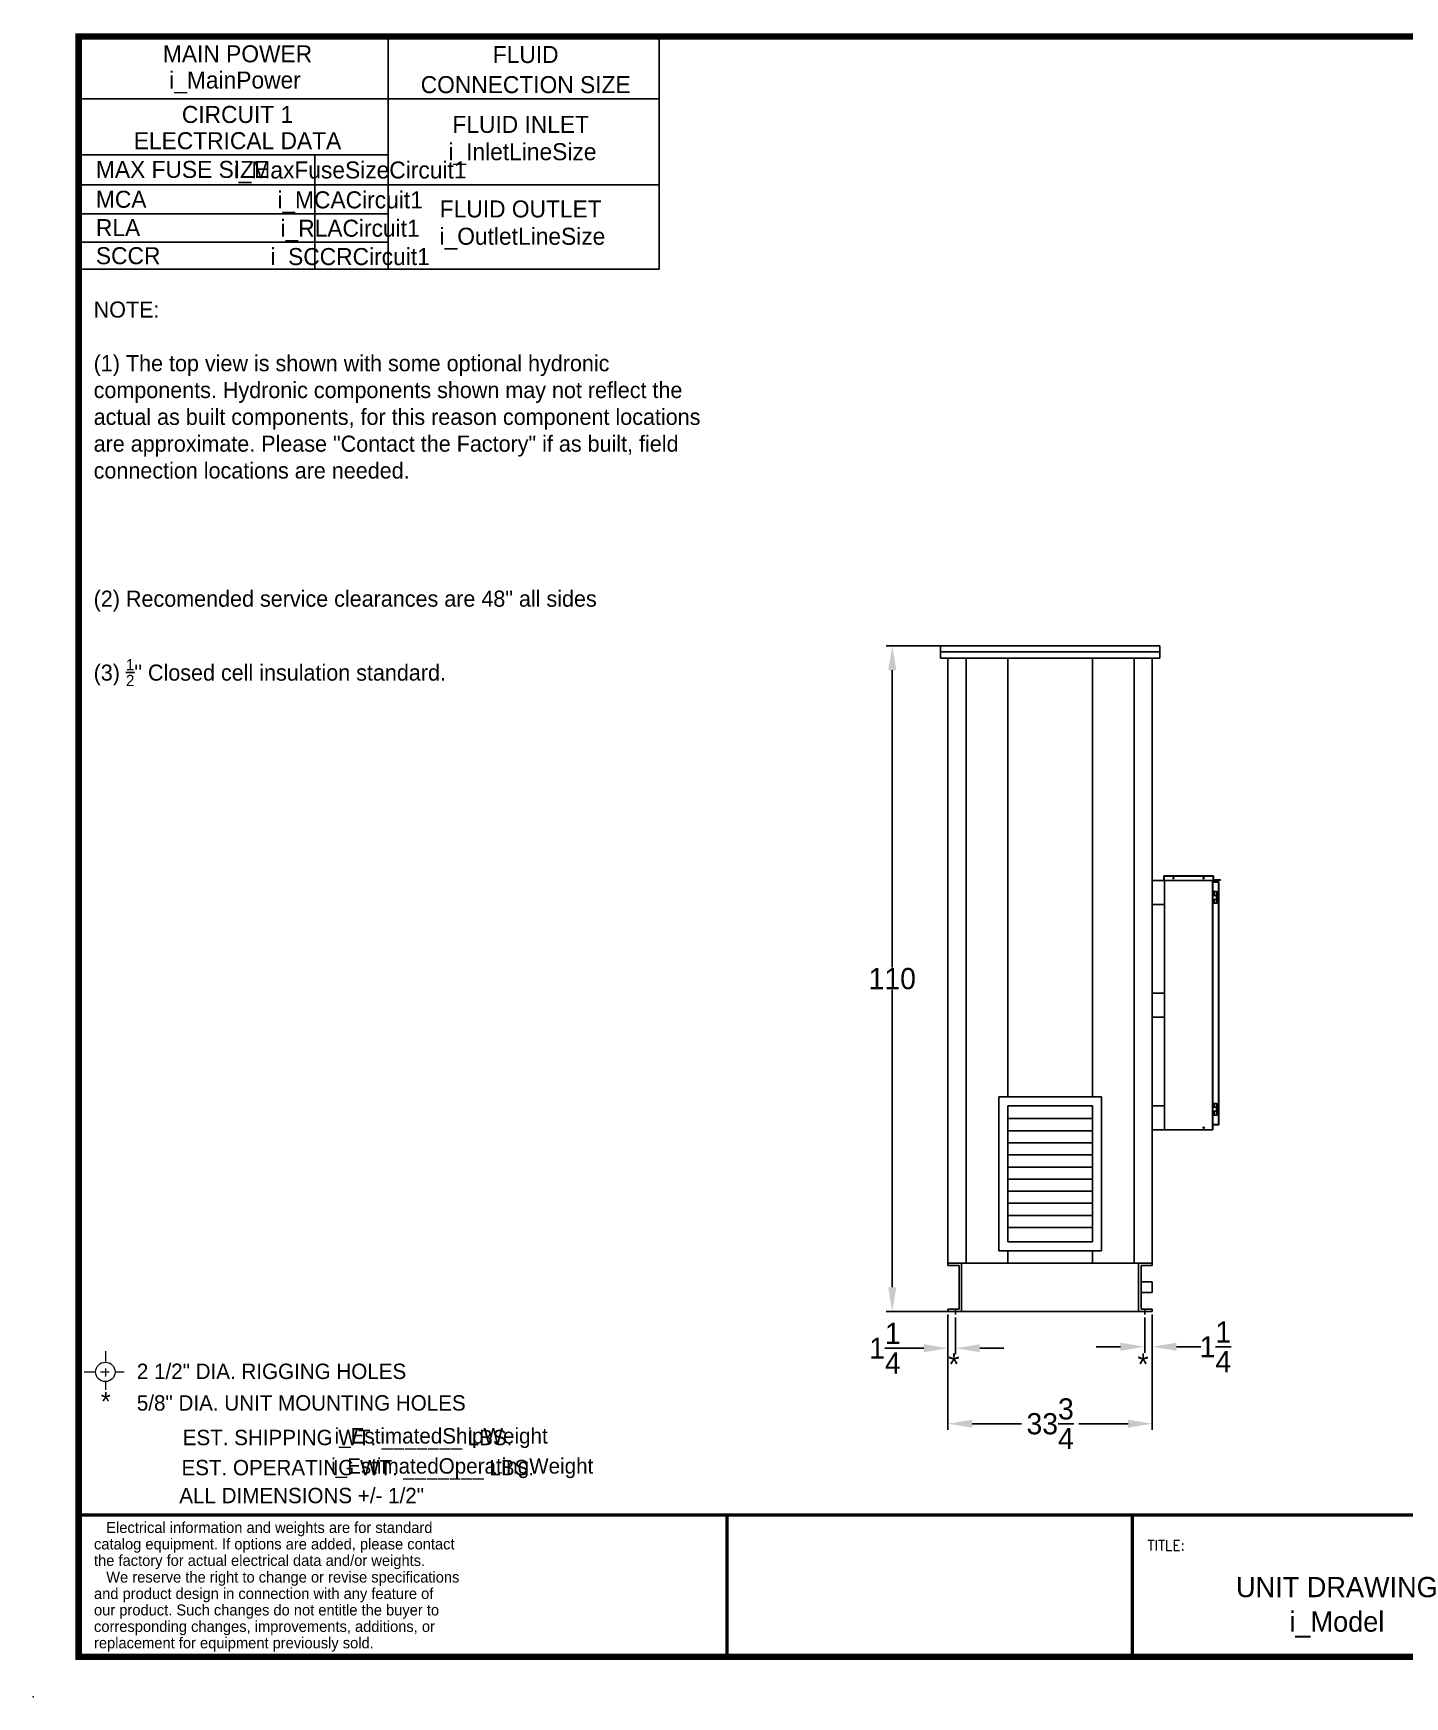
# Model space of a CAD drawing. Header units: inches. Extents: x 1687 to 2128, y 1222 to 1501.
# Drawn here: x 1687.2 to 1913.7, y 1222.2 to 1497.1 of the extents above; entities that cross this region are included whole.
import ezdxf
from ezdxf.enums import TextEntityAlignment as Align

# ---------------------------------------------------------------- set-up
doc = ezdxf.new("R2010")
doc.units = ezdxf.units.IN
doc.header["$MEASUREMENT"] = 0
doc.header["$PDSIZE"] = -1
doc.styles.add('SIMPLEX', font='SIMPLEX')
doc.dimstyles.new('General Dimension', dxfattribs={"dimtxt": 3.5, "dimasz": 4, "dimexe": 1, "dimexo": 0.5, "dimgap": 0.09, "dimtad": 0, "dimtih": 1, "dimtoh": 1, "dimdec": 3, "dimzin": 0, "dimdsep": 46, "dimlunit": 5, "dimtxsty": 'Standard', "dimcen": 0.09, "dimadec": 0, "dimazin": 0, "dimtfac": 1, "dimtdec": 3, "dimtofl": 0, "dimtmove": 0, "dimatfit": 3, "dimfxl": 1, "dimtolj": 1, "dimtzin": 0, "dimarcsym": 0})

# ---------------------------------------------------------------- blocks, each defined once
blk = doc.blocks.new('*D39')
at = {"color": 0, "linetype": 'Continuous', "lineweight": -2}
for p, q in [((1870.76, 1284.86), (1870.76, 1279.03)), ((1872.01, 1285.36), (1872.01, 1279.03)), ((1866.76, 1280.03), (1862.76, 1280.03)), ((1876.01, 1280.03), (1880.01, 1280.03))]:
    blk.add_line(p, q, dxfattribs=at)
at = {"color": 0, "linetype": 'Continuous'}
for points in [[(1866.76, 1280.7), (1866.76, 1279.36), (1870.76, 1280.03)], [(1876.01, 1280.7), (1876.01, 1279.36), (1872.01, 1280.03)]]:
    blk.add_solid(points, dxfattribs=at)
at = {"layer": 'Defpoints', "color": 0, "linetype": 'Continuous'}
for p in [(1870.76, 1285.36), (1872.01, 1285.86), (1872.01, 1280.03)]:
    blk.add_point(p, dxfattribs=at)
at = {"color": 0, "linetype": 'Continuous', "insert": (1882.44, 1280.03), "char_height": 3.5, "attachment_point": 5}
blk.add_mtext('\\A1;1{\\H1x;\\S1/4;}', dxfattribs=at)
blk = doc.blocks.new('*D40')
at = {"color": 0, "linetype": 'Continuous', "lineweight": -2}
for p, q in [((1838.26, 1285.36), (1838.26, 1278.79)), ((1839.51, 1284.86), (1839.51, 1278.79)), ((1834.26, 1279.79), (1830.26, 1279.79)), ((1843.51, 1279.79), (1847.51, 1279.79))]:
    blk.add_line(p, q, dxfattribs=at)
at = {"color": 0, "linetype": 'Continuous'}
for points in [[(1834.26, 1280.45), (1834.26, 1279.12), (1838.26, 1279.79)], [(1843.51, 1280.45), (1843.51, 1279.12), (1839.51, 1279.79)]]:
    blk.add_solid(points, dxfattribs=at)
at = {"layer": 'Defpoints', "color": 0, "linetype": 'Continuous'}
for p in [(1838.26, 1285.86), (1839.51, 1285.36), (1838.26, 1279.79)]:
    blk.add_point(p, dxfattribs=at)
at = {"color": 0, "linetype": 'Continuous', "insert": (1827.84, 1279.79), "char_height": 3.5, "attachment_point": 5}
blk.add_mtext('\\A1;1{\\H1x;\\S1/4;}', dxfattribs=at)
blk = doc.blocks.new('*D51')
at = {"color": 0, "lineweight": -2}
for p, q in [((1854.64, 1395.86), (1828.06, 1395.86)), ((1829.06, 1391.86), (1829.06, 1342.7)), ((1829.06, 1289.86), (1829.06, 1339.02)), ((1854.64, 1285.86), (1828.06, 1285.86))]:
    blk.add_line(p, q, dxfattribs=at)
at = {"color": 0}
for points in [[(1828.39, 1391.86), (1829.72, 1391.86), (1829.06, 1395.86)], [(1828.39, 1289.86), (1829.72, 1289.86), (1829.06, 1285.86)]]:
    blk.add_solid(points, dxfattribs=at)
at = {"layer": 'Defpoints', "color": 0}
for p in [(1855.14, 1395.86), (1829.06, 1285.86), (1855.14, 1285.86)]:
    blk.add_point(p, dxfattribs=at)
at = {"color": 0, "insert": (1829.06, 1340.86), "char_height": 3.5, "attachment_point": 5}
blk.add_mtext('\\A1;110', dxfattribs=at)
blk = doc.blocks.new('*D53')
at = {"color": 0, "lineweight": -2}
for p, q in [((1838.26, 1285.36), (1838.26, 1266.31)), ((1872.01, 1285.36), (1872.01, 1266.31)), ((1842.26, 1267.31), (1850.38, 1267.31)), ((1868.01, 1267.31), (1859.89, 1267.31))]:
    blk.add_line(p, q, dxfattribs=at)
at = {"color": 0}
for points in [[(1842.26, 1267.98), (1842.26, 1266.65), (1838.26, 1267.31)], [(1868.01, 1267.98), (1868.01, 1266.65), (1872.01, 1267.31)]]:
    blk.add_solid(points, dxfattribs=at)
at = {"layer": 'Defpoints', "color": 0}
for p in [(1838.26, 1285.86), (1872.01, 1285.86), (1872.01, 1267.31)]:
    blk.add_point(p, dxfattribs=at)
at = {"color": 0, "insert": (1855.14, 1267.31), "char_height": 3.5, "attachment_point": 5}
blk.add_mtext('\\A1;33{\\H1x;\\S3/4;}', dxfattribs=at)

msp = doc.modelspace()

# ---------------------------------------------------------------- linework, layer by layer
at = {"color": 7, "lineweight": 25}
for p, q in [((1745.7993, 1496.596), (1745.7993, 1458.1167)), ((1745.7993, 1486.294), (1745.7993, 1496.596)), ((1790.5626, 1458.1167), (1790.5626, 1496.6139)), ((1745.7993, 1486.294), (1694.6422, 1486.294)), ((1745.7993, 1486.294), (1790.5626, 1486.294)), ((1745.7993, 1477.0173), (1694.9229, 1477.0173)), ((1733.6851, 1477.0173), (1733.6851, 1458.1167)), ((1694.9085, 1472.1054), (1745.7993, 1472.1054)), ((1745.7993, 1472.1054), (1790.5626, 1472.1054)), ((1694.7943, 1467.2986), (1745.7993, 1467.2986)), ((1694.558, 1462.6218), (1745.7993, 1462.6218)), ((1694.566, 1458.1167), (1745.7993, 1458.1167)), ((1745.7993, 1458.1167), (1790.5626, 1458.1167))]:
    msp.add_line(p, q, dxfattribs=at)
at = {"color": 7}
for p, q in [((1837.0118, 1395.8642), (1873.2618, 1395.8642)), ((1837.0118, 1395.8642), (1837.0118, 1393.8642)), ((1837.0118, 1394.8642), (1873.2618, 1394.8642)), ((1873.2618, 1395.8642), (1873.2618, 1393.8642)), ((1837.0118, 1393.8642), (1873.2618, 1393.8642)), ((1838.2618, 1293.8642), (1838.2618, 1393.8642)), ((1841.2618, 1293.8642), (1841.2618, 1393.8642)), ((1848.1368, 1321.3642), (1848.1368, 1393.8642)), ((1862.1368, 1321.3642), (1862.1368, 1393.8642)), ((1869.0118, 1293.8642), (1869.0118, 1393.8642)), ((1872.0118, 1293.8642), (1872.0118, 1393.8642)), ((1872.0118, 1357.1142), (1874.0118, 1357.1142)), ((1874.0118, 1353.1142), (1872.0118, 1353.1142)), ((1872.0118, 1338.4892), (1874.0118, 1338.4892)), ((1874.0118, 1334.4892), (1872.0118, 1334.4892)), ((1846.6368, 1321.3642), (1863.6368, 1321.3642)), ((1846.6368, 1321.3642), (1846.6368, 1295.8642)), ((1848.1368, 1319.8642), (1862.1368, 1319.8642)), ((1848.1368, 1319.8642), (1848.1368, 1297.3642)), ((1862.1368, 1319.8642), (1862.1368, 1297.3642)), ((1863.6368, 1321.3642), (1863.6368, 1295.8642)), ((1872.0118, 1319.8642), (1874.0118, 1319.8642)), ((1848.1368, 1317.7364), (1862.1368, 1317.7364)), ((1848.1368, 1315.7364), (1862.1368, 1315.7364)), ((1874.0118, 1315.8642), (1872.0118, 1315.8642)), ((1848.1368, 1313.7364), (1862.1368, 1313.7364)), ((1848.1368, 1311.7364), (1862.1368, 1311.7364)), ((1848.1368, 1309.7364), (1862.1368, 1309.7364)), ((1848.1368, 1307.7364), (1862.1368, 1307.7364)), ((1848.1368, 1305.7364), (1862.1368, 1305.7364)), ((1848.1368, 1303.7364), (1862.1368, 1303.7364)), ((1848.1368, 1301.7364), (1862.1368, 1301.7364)), ((1848.1368, 1299.7364), (1862.1368, 1299.7364)), ((1846.6368, 1295.8642), (1863.6368, 1295.8642)), ((1848.1368, 1297.3642), (1862.1368, 1297.3642)), ((1848.1368, 1295.8642), (1848.1368, 1293.8642)), ((1862.1368, 1295.8642), (1862.1368, 1293.8642)), ((1838.2618, 1293.8642), (1850.6368, 1293.8642)), ((1872.0118, 1290.7392), (1870.1518, 1290.7392)), ((1872.0118, 1290.7392), (1872.0118, 1288.9892)), ((1872.0118, 1288.9892), (1870.1518, 1288.9892))]:
    msp.add_line(p, q, dxfattribs=at)
at = {"color": 7, "linetype": 'Continuous'}
for p, q in [((1873.9771, 1357.7885), (1873.9024, 1357.7885)), ((1873.9024, 1357.7885), (1873.9024, 1357.1142)), ((1873.9771, 1357.7885), (1873.9024, 1357.7885)), ((1873.9024, 1357.7885), (1873.9024, 1357.1142)), ((1873.9024, 1357.1142), (1873.9771, 1357.1142)), ((1873.9024, 1357.1142), (1873.9771, 1357.1142)), ((1873.9771, 1357.7885), (1873.9771, 1357.1142)), ((1873.9771, 1357.7885), (1873.9771, 1357.1142)), ((1873.9781, 1357.7885), (1873.9781, 1357.8642)), ((1873.9781, 1357.7885), (1873.9781, 1357.8642)), ((1873.9781, 1357.1142), (1873.9781, 1357.7885)), ((1873.9781, 1357.1142), (1873.9781, 1357.7885)), ((1882.0455, 1357.8642), (1874.0118, 1357.8642)), ((1882.0455, 1357.8642), (1874.0118, 1357.8642)), ((1882.0455, 1357.7885), (1874.0118, 1357.7885)), ((1882.0455, 1357.7885), (1874.0118, 1357.7885)), ((1882.0455, 1357.1142), (1874.0118, 1357.1142)), ((1874.0118, 1357.1142), (1874.0118, 1315.8642)), ((1882.0455, 1357.1142), (1874.0118, 1357.1142)), ((1874.0118, 1357.1142), (1874.0118, 1315.8642)), ((1881.9361, 1357.1142), (1881.9361, 1341.1108)), ((1881.9361, 1357.1142), (1881.9361, 1341.1108)), ((1882.0118, 1357.1142), (1882.0118, 1341.1475)), ((1882.0118, 1357.1142), (1882.0118, 1341.1475)), ((1882.9361, 1356.8893), (1882.0118, 1356.8893)), ((1882.9361, 1356.8893), (1882.0118, 1356.8893)), ((1882.9361, 1356.8146), (1882.0118, 1356.8146)), ((1882.9361, 1356.8146), (1882.0118, 1356.8146)), ((1882.0118, 1356.8136), (1882.9361, 1356.8136)), ((1882.0118, 1356.8136), (1882.9361, 1356.8136)), ((1882.0455, 1357.8642), (1882.0455, 1357.7885)), ((1882.0455, 1357.8642), (1882.0455, 1357.7885)), ((1882.0455, 1357.7885), (1882.0455, 1357.1142)), ((1882.0455, 1357.7885), (1882.0455, 1357.1142)), ((1882.1212, 1357.7885), (1882.0465, 1357.7885)), ((1882.0465, 1357.2514), (1882.0465, 1357.7885)), ((1882.1212, 1357.7885), (1882.0465, 1357.7885)), ((1882.0465, 1357.2514), (1882.0465, 1357.7885)), ((1882.0465, 1357.2514), (1882.1212, 1357.2514)), ((1882.0465, 1357.2514), (1882.1212, 1357.2514)), ((1882.1221, 1357.2504), (1882.1189, 1357.1758)), ((1882.1221, 1357.2504), (1882.1189, 1357.1758)), ((1882.1189, 1357.1758), (1883.0143, 1357.1367)), ((1882.1189, 1357.1758), (1883.0143, 1357.1367)), ((1882.1212, 1357.2514), (1882.1212, 1357.7885)), ((1882.1212, 1357.2514), (1882.1212, 1357.7885)), ((1882.1221, 1357.2504), (1883.0175, 1357.2113)), ((1882.1221, 1357.2504), (1883.0175, 1357.2113)), ((1882.9361, 1356.8146), (1882.9361, 1356.8893)), ((1882.9361, 1356.8146), (1882.9361, 1356.8893)), ((1882.9361, 1356.8136), (1882.9361, 1316.7775)), ((1882.9361, 1356.8136), (1883.0118, 1356.8136)), ((1882.9361, 1356.8136), (1882.9361, 1316.7775)), ((1882.9361, 1356.8136), (1883.0118, 1356.8136)), ((1883.0118, 1356.8136), (1883.0118, 1316.7775)), ((1883.0118, 1356.8136), (1883.0118, 1316.7775)), ((1883.0175, 1357.2113), (1883.0143, 1357.1367)), ((1883.0175, 1357.2113), (1883.0143, 1357.1367)), ((1883.2641, 1357.1258), (1883.0143, 1357.1367)), ((1883.2641, 1357.1258), (1883.0143, 1357.1367)), ((1883.2673, 1357.2004), (1883.0175, 1357.2113)), ((1883.2673, 1357.2004), (1883.0175, 1357.2113)), ((1883.2673, 1357.2004), (1883.2641, 1357.1258)), ((1883.2673, 1357.2004), (1883.2641, 1357.1258)), ((1882.6118, 1354.6106), (1882.0118, 1354.6106)), ((1882.6118, 1354.6106), (1882.0118, 1354.6106)), ((1882.6118, 1353.9806), (1882.0118, 1353.9806)), ((1882.6118, 1353.9806), (1882.0118, 1353.9806)), ((1882.1068, 1354.6318), (1882.1068, 1355.2618)), ((1882.1068, 1355.2618), (1882.2318, 1355.2618)), ((1882.1068, 1354.6318), (1882.1068, 1355.2618)), ((1882.1068, 1355.2618), (1882.2318, 1355.2618)), ((1882.2318, 1354.6318), (1882.1068, 1354.6318)), ((1882.2318, 1354.6318), (1882.1068, 1354.6318)), ((1882.1068, 1353.3293), (1882.1068, 1353.9593)), ((1882.1068, 1353.9593), (1882.2318, 1353.9593)), ((1882.1068, 1353.3293), (1882.1068, 1353.9593)), ((1882.1068, 1353.9593), (1882.2318, 1353.9593)), ((1882.2318, 1353.3293), (1882.1068, 1353.3293)), ((1882.2318, 1353.3293), (1882.1068, 1353.3293)), ((1882.2318, 1355.2618), (1882.2318, 1354.6318)), ((1882.2318, 1355.2618), (1882.6118, 1355.2618)), ((1882.2318, 1355.2618), (1882.2318, 1354.6318)), ((1882.2318, 1355.2618), (1882.6118, 1355.2618)), ((1882.6118, 1354.6318), (1882.2318, 1354.6318)), ((1882.6118, 1354.6318), (1882.2318, 1354.6318)), ((1882.2318, 1353.9593), (1882.2318, 1353.3293)), ((1882.2318, 1353.9593), (1882.6118, 1353.9593)), ((1882.2318, 1353.9593), (1882.2318, 1353.3293)), ((1882.2318, 1353.9593), (1882.6118, 1353.9593)), ((1882.6118, 1353.3293), (1882.2318, 1353.3293)), ((1882.6118, 1353.3293), (1882.2318, 1353.3293)), ((1882.2643, 1354.6318), (1882.2643, 1354.6106)), ((1882.2643, 1354.6318), (1882.2643, 1354.6106)), ((1882.2643, 1353.9806), (1882.2643, 1353.9593)), ((1882.2643, 1353.9806), (1882.2643, 1353.9593)), ((1882.5793, 1354.6106), (1882.5793, 1354.6318)), ((1882.5793, 1354.6106), (1882.5793, 1354.6318)), ((1882.5793, 1353.9593), (1882.5793, 1353.9806)), ((1882.5793, 1353.9593), (1882.5793, 1353.9806)), ((1882.6118, 1354.6318), (1882.6118, 1355.2618)), ((1882.6118, 1355.2618), (1882.7368, 1355.2618)), ((1882.6118, 1354.6318), (1882.6118, 1355.2618)), ((1882.6118, 1355.2618), (1882.7368, 1355.2618)), ((1882.7368, 1354.6318), (1882.6118, 1354.6318)), ((1882.7368, 1354.6318), (1882.6118, 1354.6318)), ((1882.6118, 1353.9806), (1882.6118, 1354.6106)), ((1882.6118, 1354.6106), (1882.7368, 1354.6106)), ((1882.6118, 1353.9806), (1882.6118, 1354.6106)), ((1882.6118, 1354.6106), (1882.7368, 1354.6106)), ((1882.7368, 1353.9806), (1882.6118, 1353.9806)), ((1882.7368, 1353.9806), (1882.6118, 1353.9806)), ((1882.6118, 1353.3293), (1882.6118, 1353.9593)), ((1882.6118, 1353.9593), (1882.7368, 1353.9593)), ((1882.6118, 1353.3293), (1882.6118, 1353.9593)), ((1882.6118, 1353.9593), (1882.7368, 1353.9593)), ((1882.7368, 1353.3293), (1882.6118, 1353.3293)), ((1882.7368, 1353.3293), (1882.6118, 1353.3293)), ((1882.7368, 1355.2618), (1882.7368, 1354.6318)), ((1882.7368, 1355.2618), (1882.7368, 1354.6318)), ((1882.7368, 1354.6106), (1882.7368, 1353.9806)), ((1882.7368, 1354.6106), (1882.7368, 1353.9806)), ((1882.7368, 1353.9593), (1882.7368, 1353.3293)), ((1882.7368, 1353.9593), (1882.7368, 1353.3293)), ((1881.9361, 1341.1108), (1881.9361, 1339.1946)), ((1881.9361, 1341.1108), (1881.9361, 1339.1946)), ((1881.9361, 1339.1946), (1881.9361, 1315.8642)), ((1881.9361, 1339.1946), (1881.9361, 1315.8642)), ((1882.0118, 1341.1475), (1882.0118, 1339.2313)), ((1882.0118, 1341.1475), (1882.0118, 1339.2313)), ((1882.0118, 1339.2313), (1882.0118, 1315.8642)), ((1882.0118, 1339.2313), (1882.0118, 1315.8642)), ((1882.1068, 1319.6318), (1882.1068, 1320.2618)), ((1882.1068, 1320.2618), (1882.2318, 1320.2618)), ((1882.1068, 1319.6318), (1882.1068, 1320.2618)), ((1882.1068, 1320.2618), (1882.2318, 1320.2618)), ((1882.2318, 1320.2618), (1882.2318, 1319.6318)), ((1882.2318, 1320.2618), (1882.6118, 1320.2618)), ((1882.2318, 1320.2618), (1882.2318, 1319.6318)), ((1882.2318, 1320.2618), (1882.6118, 1320.2618)), ((1882.6118, 1319.6318), (1882.6118, 1320.2618)), ((1882.6118, 1320.2618), (1882.7368, 1320.2618)), ((1882.6118, 1319.6318), (1882.6118, 1320.2618)), ((1882.6118, 1320.2618), (1882.7368, 1320.2618)), ((1882.7368, 1320.2618), (1882.7368, 1319.6318)), ((1882.7368, 1320.2618), (1882.7368, 1319.6318)), ((1882.6118, 1319.6106), (1882.0118, 1319.6106)), ((1882.6118, 1319.6106), (1882.0118, 1319.6106)), ((1882.6118, 1318.9806), (1882.0118, 1318.9806)), ((1882.6118, 1318.9806), (1882.0118, 1318.9806)), ((1882.2318, 1319.6318), (1882.1068, 1319.6318)), ((1882.2318, 1319.6318), (1882.1068, 1319.6318)), ((1882.1068, 1318.3293), (1882.1068, 1318.9593)), ((1882.1068, 1318.9593), (1882.2318, 1318.9593)), ((1882.1068, 1318.3293), (1882.1068, 1318.9593)), ((1882.1068, 1318.9593), (1882.2318, 1318.9593)), ((1882.2318, 1318.3293), (1882.1068, 1318.3293)), ((1882.2318, 1318.3293), (1882.1068, 1318.3293)), ((1882.6118, 1319.6318), (1882.2318, 1319.6318)), ((1882.6118, 1319.6318), (1882.2318, 1319.6318)), ((1882.2318, 1318.9593), (1882.2318, 1318.3293)), ((1882.2318, 1318.9593), (1882.6118, 1318.9593)), ((1882.2318, 1318.9593), (1882.2318, 1318.3293)), ((1882.2318, 1318.9593), (1882.6118, 1318.9593)), ((1882.6118, 1318.3293), (1882.2318, 1318.3293)), ((1882.6118, 1318.3293), (1882.2318, 1318.3293)), ((1882.2643, 1319.6318), (1882.2643, 1319.6106)), ((1882.2643, 1319.6318), (1882.2643, 1319.6106)), ((1882.2643, 1318.9806), (1882.2643, 1318.9593)), ((1882.2643, 1318.9806), (1882.2643, 1318.9593)), ((1882.5793, 1319.6106), (1882.5793, 1319.6318)), ((1882.5793, 1319.6106), (1882.5793, 1319.6318)), ((1882.5793, 1318.9593), (1882.5793, 1318.9806)), ((1882.5793, 1318.9593), (1882.5793, 1318.9806)), ((1882.7368, 1319.6318), (1882.6118, 1319.6318)), ((1882.7368, 1319.6318), (1882.6118, 1319.6318)), ((1882.6118, 1318.9806), (1882.6118, 1319.6106)), ((1882.6118, 1319.6106), (1882.7368, 1319.6106)), ((1882.6118, 1318.9806), (1882.6118, 1319.6106)), ((1882.6118, 1319.6106), (1882.7368, 1319.6106)), ((1882.7368, 1318.9806), (1882.6118, 1318.9806)), ((1882.7368, 1318.9806), (1882.6118, 1318.9806)), ((1882.6118, 1318.3293), (1882.6118, 1318.9593)), ((1882.6118, 1318.9593), (1882.7368, 1318.9593)), ((1882.6118, 1318.3293), (1882.6118, 1318.9593)), ((1882.6118, 1318.9593), (1882.7368, 1318.9593)), ((1882.7368, 1318.3293), (1882.6118, 1318.3293)), ((1882.7368, 1318.3293), (1882.6118, 1318.3293)), ((1882.7368, 1319.6106), (1882.7368, 1318.9806)), ((1882.7368, 1319.6106), (1882.7368, 1318.9806)), ((1882.7368, 1318.9593), (1882.7368, 1318.3293)), ((1882.7368, 1318.9593), (1882.7368, 1318.3293)), ((1881.9361, 1315.8642), (1874.0875, 1315.8642)), ((1881.9361, 1315.8642), (1874.0875, 1315.8642)), ((1882.0118, 1315.8642), (1881.9361, 1315.8642)), ((1882.0118, 1315.8642), (1881.9361, 1315.8642)), ((1882.0118, 1316.7775), (1882.9361, 1316.7775)), ((1882.0118, 1316.7775), (1882.9361, 1316.7775)), ((1882.0118, 1316.7765), (1882.9361, 1316.7765)), ((1882.0118, 1316.7765), (1882.9361, 1316.7765)), ((1882.0118, 1316.7018), (1882.9361, 1316.7018)), ((1882.0118, 1316.7018), (1882.9361, 1316.7018)), ((1882.9361, 1316.7775), (1883.0118, 1316.7775)), ((1882.9361, 1316.7775), (1883.0118, 1316.7775)), ((1882.9361, 1316.7765), (1882.9361, 1316.7018)), ((1882.9361, 1316.7765), (1882.9361, 1316.7018)), ((1872.0118, 1293.8642), (1838.2618, 1293.8642)), ((1872.0118, 1293.8642), (1838.2618, 1293.8642)), ((1838.2618, 1293.8642), (1838.2618, 1293.4742)), ((1838.2618, 1293.8642), (1838.2618, 1293.4742)), ((1838.2618, 1293.4742), (1840.1218, 1293.4742)), ((1838.2618, 1293.4742), (1840.1218, 1293.4742)), ((1840.1218, 1293.4742), (1840.1218, 1286.2542)), ((1840.1218, 1293.4742), (1840.1218, 1286.2542)), ((1840.5118, 1293.8642), (1840.5118, 1285.8642)), ((1840.5118, 1293.8642), (1840.5118, 1285.8642)), ((1869.7618, 1293.8642), (1869.7618, 1285.8642)), ((1869.7618, 1293.8642), (1869.7618, 1285.8642)), ((1872.0118, 1293.4742), (1870.1518, 1293.4742)), ((1870.1518, 1293.4742), (1870.1518, 1286.2542)), ((1872.0118, 1293.4742), (1870.1518, 1293.4742)), ((1870.1518, 1293.4742), (1870.1518, 1286.2542)), ((1872.0118, 1293.8642), (1872.0118, 1293.4742)), ((1872.0118, 1293.8642), (1872.0118, 1293.4742)), ((1840.1218, 1286.2542), (1838.2618, 1286.2542)), ((1838.2618, 1286.2542), (1838.2618, 1285.8642)), ((1840.1218, 1286.2542), (1838.2618, 1286.2542)), ((1838.2618, 1286.2542), (1838.2618, 1285.8642)), ((1872.0118, 1285.8642), (1838.2618, 1285.8642)), ((1872.0118, 1285.8642), (1838.2618, 1285.8642)), ((1839.5118, 1286.3642), (1839.5118, 1285.3642)), ((1839.5118, 1286.3642), (1839.5118, 1285.3642)), ((1870.1518, 1286.2542), (1872.0118, 1286.2542)), ((1870.1518, 1286.2542), (1872.0118, 1286.2542)), ((1870.7618, 1286.3642), (1870.7618, 1285.3642)), ((1870.7618, 1286.3642), (1870.7618, 1285.3642)), ((1872.0118, 1286.2542), (1872.0118, 1285.8642)), ((1872.0118, 1286.2542), (1872.0118, 1285.8642))]:
    msp.add_line(p, q, dxfattribs=at)
at = {"color": 7, "linetype": 'Continuous', "lineweight": 20}
for p, q in [((1699.0602, 1279.2904), (1699.0602, 1277.6018)), ((1695.5619, 1275.8688), (1697.2743, 1275.8688)), ((1698.2623, 1275.8688), (1699.7062, 1275.8688)), ((1699.0602, 1276.4161), (1699.0602, 1275.1391)), ((1700.6942, 1275.8688), (1702.1572, 1275.8688)), ((1699.0602, 1274.227), (1699.0602, 1272.8953)), ((1801.7647, 1228.7897), (1801.7647, 1252.2228)), ((1868.7162, 1228.7897), (1868.7162, 1252.2228))]:
    msp.add_line(p, q, dxfattribs=at)
for points, const_width in [([(1694.6422, 1228.7897), (2123.1322, 1228.7897), (2123.1322, 1496.596), (1694.6422, 1496.596), (1694.6422, 1228.7897)], 1.0712), ([(1802.398, 1252.2228), (1694.6422, 1252.2228)], 0.5356), ([(2123.1322, 1252.2228), (1801.7647, 1252.2228), (1801.7647, 1228.7897)], 0.5356), ([(1868.7162, 1252.2228), (1868.7162, 1228.7897)], 0.5356)]:
    msp.add_lwpolyline(points, dxfattribs=dict(at, const_width=const_width))
at = {"color": 7, "linetype": 'Continuous'}
for centre in [(1875.5118, 1357.4892), (1875.5118, 1357.4892), (1880.5118, 1357.4892), (1880.5118, 1357.4892), (1880.5118, 1316.2392), (1880.5118, 1316.2392)]:
    msp.add_circle(centre, 0.0995, dxfattribs=at)
at = {"color": 7, "linetype": 'Continuous', "lineweight": 20}
msp.add_circle((1699.0602, 1275.8688), 1.6057, dxfattribs=at)
at = {"color": 7, "linetype": 'Continuous'}
for centre, radius, start, end in [((1873.9781, 1357.7885), 0.0757, 90, 180), ((1873.9781, 1357.7885), 0.0757, 90, 180), ((1873.9781, 1357.7885), 0.001, 90, 180), ((1873.9781, 1357.7885), 0.001, 90, 180), ((1882.0455, 1357.7885), 0.0757, 0, 90), ((1882.0455, 1357.7885), 0.0757, 0, 90), ((1882.0455, 1357.7885), 0.001, 0, 90), ((1882.0455, 1357.7885), 0.001, 0, 90), ((1882.1222, 1357.2514), 0.0757, 180, 267.5), ((1882.1222, 1357.2514), 0.0757, 180, 267.5), ((1882.1222, 1357.2514), 0.001, 180, 267.5), ((1882.1222, 1357.2514), 0.001, 180, 267.5), ((1882.9361, 1356.8136), 0.0757, 0, 90), ((1882.9361, 1356.8136), 0.0757, 0, 90), ((1882.9361, 1356.8136), 0.001, 0, 90), ((1882.9361, 1356.8136), 0.001, 0, 90), ((1882.9361, 1316.7775), 0.001, 270, 0), ((1882.9361, 1316.7775), 0.0757, 270, 0), ((1882.9361, 1316.7775), 0.001, 270, 0), ((1882.9361, 1316.7775), 0.0757, 270, 0)]:
    msp.add_arc(centre, radius, start, end, dxfattribs=at)
at = {"color": 7, "linetype": 'Continuous', "lineweight": 20}
msp.add_point((1687.1527, 1222.1843), dxfattribs=at)

# ---------------------------------------------------------------- texts
at = {"color": 7, "lineweight": 25}
for s, height, p in [('MAIN POWER', 2.81243, (1720.8912, 1492.3329)), ('FLUID', 2.81243, (1768.4935, 1492.2167)), ('i_MainPower', 2.812426, (1720.4805, 1487.9979)), ('CONNECTION SIZE', 2.812426, (1768.4935, 1487.2347)), ('CIRCUIT 1', 2.81243, (1720.8912, 1482.3076)), ('FLUID INLET', 2.812426, (1767.676, 1480.6652)), ('ELECTRICAL DATA', 2.812426, (1720.8912, 1477.9726)), ('i_InletLineSize', 2.812426, (1767.9607, 1476.1506)), ('i_MaxFuseSizeCircuit1', 2.812426, (1739.4859, 1473.1324)), ('i_MCACircuit1', 2.812426, (1739.4859, 1468.1928)), ('FLUID OUTLET', 2.812426, (1767.6742, 1466.6905)), ('i_RLACircuit1', 2.812426, (1739.4859, 1463.5054)), ('i_OutletLineSize', 2.812426, (1767.9589, 1462.1759)), ('i_SCCRCircuit1', 2.812426, (1739.4859, 1458.818))]:
    msp.add_text(s, height=height, dxfattribs=at).set_placement(p, align=Align.CENTER)
for s, height, p in [('MAX FUSE SIZE', 2.812426, (1697.4969, 1473.2272)), ('MCA', 2.81243, (1697.4969, 1468.2876)), ('RLA', 2.81243, (1697.4969, 1463.6003)), ('SCCR', 2.81243, (1697.4969, 1458.9617))]:
    msp.add_text(s, height=height, dxfattribs=at).set_placement(p)
at = {"color": 7, "linetype": 'Continuous'}
for p in [(1838.3144, 1275.3586), (1869.5644, 1275.3586)]:
    msp.add_text('*', height=3.5821, dxfattribs=at).set_placement(p)
at = {"color": 7, "linetype": 'Continuous', "lineweight": 20}
for s, height, p in [('2 1/2" DIA. RIGGING HOLES', 2.544159, (1704.2602, 1274.6965)), ('5/8" DIA. UNIT MOUNTING HOLES', 2.544159, (1704.2602, 1269.4781)), ('   Electrical information and weights are for standard', 1.812714, (1697.1836, 1249.2484)), ('catalog equipment. If options are added, please contact', 1.812714, (1697.1836, 1246.5293)), ('the factory for actual electrical data and/or weights.', 1.812714, (1697.1836, 1243.8102)), ('   We reserve the right to change or revise specifications', 1.812714, (1697.1836, 1241.0569)), ('and product design in connection with any feature of', 1.812714, (1697.1836, 1238.3378)), ('our product. Such changes do not entitle the buyer to', 1.812714, (1697.1836, 1235.6187)), ('corresponding changes, improvements, additions, or ', 1.812714, (1697.1836, 1232.8997)), ('replacement for equipment previously sold.', 1.812714, (1697.1836, 1230.1806))]:
    msp.add_text(s, height=height, dxfattribs=at).set_placement(p)
for s, height, p in [('*', 3.1311, (1699.1263, 1269.434)), ('EST. SHIPPING WT. _______ LBS.', 2.544159, (1739.0663, 1263.7609)), ('i_EstimatedShipWeight', 2.547079, (1754.5298, 1264.0388)), ('EST. OPERATING WT. _______ LBS.', 2.544159, (1740.7557, 1258.7844)), ('i_EstimatedOperatingWeight', 2.544159, (1758.011, 1259.0623)), ('ALL DIMENSIONS +/- 1/2"', 2.544159, (1731.4917, 1254.1671)), ('UNIT DRAWING', 3.347578, (1902.5084, 1238.636)), ('i_Model', 3.34758, (1902.5084, 1232.9306))]:
    msp.add_text(s, height=height, dxfattribs=at).set_placement(p, align=Align.CENTER)
at = {"color": 7, "linetype": 'Continuous', "lineweight": 20, "style": 'SIMPLEX'}
msp.add_text('TITLE:', height=1.67379, dxfattribs=at).set_placement((1871.2269, 1246.3645))
at = {"color": 7, "linetype": 'Continuous', "width": 100.233515, "attachment_point": 1}
for s, insert, char_height in [('NOTE:\\P \\P(1) The top view is shown with some optional hydronic components. Hydronic components shown may not reflect the actual as built components, for this reason component locations are approximate. Please "Contact the Factory" if as built, field connection locations are needed.', (1697.1264, 1452.7953), 2.6597149), (' \\P(2) Recomended service clearances are 48" all sides', (1697.1264, 1409.443), 2.659715), ('\\A1; \\P(3) {\\H0.7x;\\S1/2;}" Closed cell insulation standard.', (1697.1264, 1398.1269), 2.659715)]:
    msp.add_mtext(s, dxfattribs=dict(at, insert=insert, char_height=char_height))
at = {"char_height": 3.5, "attachment_point": 1}
for insert in [(1898.297, 1346.5091), (1883.4104, 1306.1983)]:
    msp.add_mtext('\\A1;', dxfattribs=dict(at, insert=insert))

# ---------------------------------------------------------------- dimensions: what is measured, and where the dimension line sits
at = {"color": 7}
dim = msp.add_linear_dim(base=(1829.0551, 1285.8642), p1=(1855.1368, 1395.8642), p2=(1855.1368, 1285.8642), angle=90, dimstyle='General Dimension', dxfattribs=at)
dim.commit()
dim.dimension.update_dxf_attribs({"geometry": '*D51', "text_midpoint": (1829.0551, 1340.8642)})
at = {"color": 7, "linetype": 'Continuous'}
for base, p1, p2, picture, middle in [((1838.2618, 1279.7854), (1839.5118, 1285.3642), (1838.2618, 1285.8642), '*D40', (1827.8385, 1279.7854)), ((1872.0118, 1280.0293), (1870.7618, 1285.3642), (1872.0118, 1285.8642), '*D39', (1882.4351, 1280.0293))]:
    dim = msp.add_linear_dim(base=base, p1=p1, p2=p2, dimstyle='General Dimension', dxfattribs=at)
    dim.commit()
    dim.dimension.update_dxf_attribs({"geometry": picture, "text_midpoint": middle})
at = {"color": 7}
dim = msp.add_linear_dim(base=(1872.0118, 1267.3139), p1=(1838.2618, 1285.8642), p2=(1872.0118, 1285.8642), dimstyle='General Dimension', dxfattribs=at)
dim.commit()
dim.dimension.update_dxf_attribs({"geometry": '*D53', "text_midpoint": (1855.1368, 1267.3139)})

doc.saveas('drawing.dxf')
